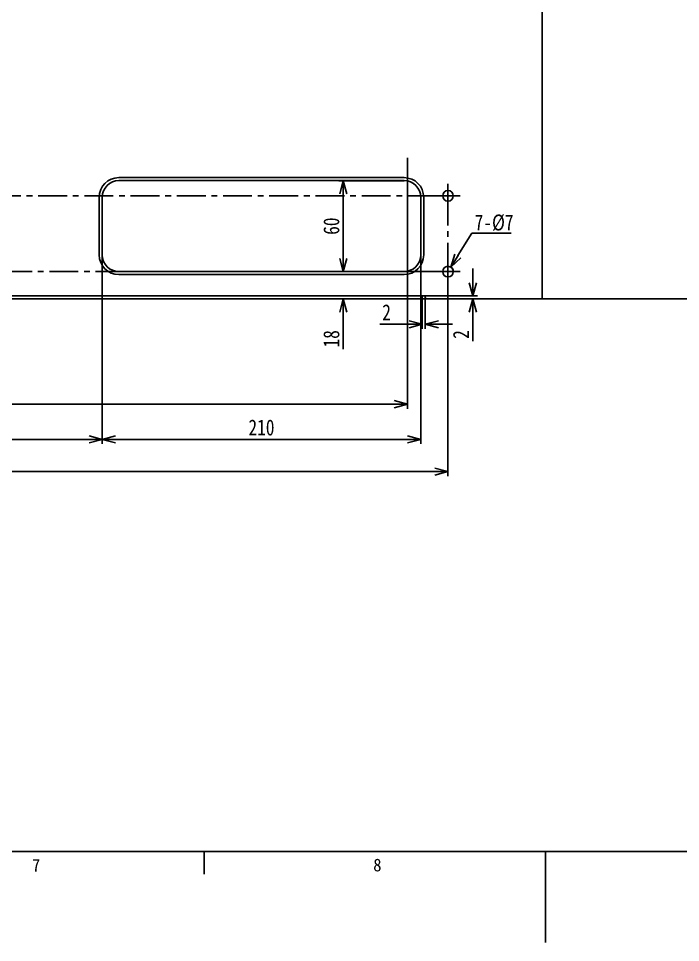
# Model space of a CAD drawing. Header units: millimetres. Extents: x -20 to 1169, y -20 to 821.
# Drawn here: x 458.7 to 604.2, y -20 to 183.2 of the extents above; entities that cross this region are included whole.
import ezdxf

# ---------------------------------------------------------------- set-up
doc = ezdxf.new("R2010")
doc.units = ezdxf.units.MM
doc.header["$LTSCALE"] = 0.2
doc.linetypes.add('CENTER', pattern=[50.8, 31.75, -6.35, 6.35, -6.35])
doc.layers.get('0').update_dxf_attribs({"color": 2})
for name, color, linetype in [('DRIVEN_DIMS', 7, 'Continuous'), ('H7A03856A_DXF_AXIS', 7, 'Continuous'), ('H7A03856A_DXF_CONTINUOUS_LINE', 7, 'Continuous'), ('H7A03856DIM', 7, 'Continuous')]:
    doc.layers.add(name, color=color, linetype=linetype)
doc.styles.add('HANKAKU', font='')
doc.styles.get("Standard").update_dxf_attribs({"font": '', "width": 0.8})
doc.styles.get('HANKAKU').set_extended_font_data('SimSun')
doc.styles.get('Standard').set_extended_font_data('SimSun')
doc.dimstyles.new('DIMSTYLE_1', dxfattribs={"dimtxt": 3.5, "dimasz": 3, "dimexe": 1, "dimexo": 0, "dimgap": 0.875, "dimtad": 1, "dimdec": 1, "dimlfac": 3, "dimdsep": 46, "dimtxsty": 'Standard', "dimblk": 'OPEN', "dimblk1": 'OPEN', "dimblk2": 'OPEN', "dimcen": 0.09, "dimadec": 0, "dimazin": 0, "dimtp": 0.1, "dimtm": 0.1, "dimtfac": 1, "dimtdec": 1, "dimtofl": 0, "dimtmove": 0, "dimatfit": 3, "dimldrblk": 'OPEN', "dimfxl": 1, "dimtolj": 1, "dimarcsym": 0})
doc.dimstyles.new('DIMSTYLE_17', dxfattribs={"dimtxt": 3.5, "dimasz": 3, "dimexe": 1, "dimexo": 0, "dimgap": 0.875, "dimtad": 1, "dimdec": 3, "dimlfac": 3, "dimdsep": 46, "dimtxsty": 'Standard', "dimblk": 'OPEN', "dimblk1": 'OPEN', "dimblk2": 'OPEN', "dimcen": 0.09, "dimadec": 0, "dimazin": 0, "dimtp": 0.01, "dimtm": 0.01, "dimtfac": 1, "dimtdec": 3, "dimtofl": 0, "dimtmove": 0, "dimatfit": 3, "dimldrblk": 'OPEN', "dimfxl": 1, "dimtolj": 1, "dimarcsym": 0})
doc.dimstyles.new('DIMSTYLE_23', dxfattribs={"dimtxt": 3.5, "dimasz": 3, "dimexe": 1, "dimexo": 0, "dimgap": 0.875, "dimtad": 1, "dimdec": 1, "dimlfac": 3, "dimdsep": 46, "dimtxsty": 'Standard', "dimblk": 'OPEN', "dimblk1": 'OPEN', "dimblk2": 'OPEN', "dimcen": 0.09, "dimadec": 0, "dimazin": 0, "dimtol": 1, "dimtp": 0.5, "dimtm": 0.5, "dimtfac": 1, "dimtdec": 1, "dimtofl": 0, "dimtmove": 0, "dimatfit": 3, "dimldrblk": 'OPEN', "dimfxl": 1, "dimtolj": 1, "dimarcsym": 0})
doc.dimstyles.new('DIMSTYLE_4', dxfattribs={"dimtxt": 3.5, "dimasz": 3, "dimexe": 1, "dimexo": 0, "dimtad": 1, "dimdec": 1, "dimlfac": 3, "dimdsep": 46, "dimtxsty": 'Standard', "dimblk": 'OPEN', "dimblk1": 'OPEN', "dimblk2": 'OPEN', "dimcen": 0.09, "dimadec": 0, "dimazin": 0, "dimtp": 0.1, "dimtm": 0.1, "dimtfac": 1, "dimtdec": 1, "dimtofl": 0, "dimtmove": 0, "dimatfit": 2, "dimldrblk": 'OPEN', "dimfxl": 1, "dimtolj": 1, "dimarcsym": 0})

# ---------------------------------------------------------------- blocks, each defined once
blk = doc.blocks.new('_OPEN')
at = {"color": 0}
for p, q in [((0, 0), (-1, 0)), ((-0.966, 0.259), (0, 0)), ((0, 0), (-0.966, -0.259))]:
    blk.add_line(p, q, dxfattribs=at)
blk = doc.blocks.new('*D28')
at = {"layer": 'Defpoints', "color": 0, "transparency": 16777216}
for p in [(341.09, 124.85), (553.09, 124.85), (553.09, 83.53)]:
    blk.add_point(p, dxfattribs=at)
at = {"layer": 'H7A03856DIM', "color": 0, "lineweight": -2, "transparency": 16777216}
for p, q in [((341.09, 124.85), (341.09, 82.53)), ((553.09, 124.85), (553.09, 82.53)), ((344.09, 83.53), (550.09, 83.53))]:
    blk.add_line(p, q, dxfattribs=at)
at = {"layer": 'H7A03856DIM', "color": 0, "lineweight": -2, "transparency": 16777216, "xscale": 3, "yscale": 3, "zscale": 3, "rotation": 180}
blk.add_blockref('_OPEN', (341.09, 83.53), dxfattribs=at)
at = {"layer": 'H7A03856DIM', "color": 0, "lineweight": -2, "transparency": 16777216, "xscale": 3, "yscale": 3, "zscale": 3}
blk.add_blockref('_OPEN', (553.09, 83.53), dxfattribs=at)
at = {"layer": 'H7A03856DIM', "color": 0, "transparency": 16777216, "insert": (447.09, 87.9), "char_height": 3.5, "attachment_point": 2}
blk.add_mtext('\\A1;636', dxfattribs=at)
blk = doc.blocks.new('*D34')
at = {"layer": 'Defpoints', "color": 0, "transparency": 16777216}
for p in [(349.99, 152.55), (544.19, 152.55), (544.19, 98.37)]:
    blk.add_point(p, dxfattribs=at)
at = {"layer": 'H7A03856DIM', "color": 0, "lineweight": -2, "transparency": 16777216}
for p, q in [((349.99, 152.55), (349.99, 97.37)), ((544.19, 152.55), (544.19, 97.37)), ((352.99, 98.37), (541.19, 98.37))]:
    blk.add_line(p, q, dxfattribs=at)
at = {"layer": 'H7A03856DIM', "color": 0, "lineweight": -2, "transparency": 16777216, "xscale": 3, "yscale": 3, "zscale": 3, "rotation": 180}
blk.add_blockref('_OPEN', (349.99, 98.37), dxfattribs=at)
at = {"layer": 'H7A03856DIM', "color": 0, "lineweight": -2, "transparency": 16777216, "xscale": 3, "yscale": 3, "zscale": 3}
blk.add_blockref('_OPEN', (544.19, 98.37), dxfattribs=at)
at = {"layer": 'H7A03856DIM', "color": 0, "transparency": 16777216, "insert": (447.09, 102.99), "char_height": 3.5, "attachment_point": 2}
blk.add_mtext('\\A1;582.6%%p0.3', dxfattribs=at)
blk = doc.blocks.new('*D36')
at = {"layer": 'Defpoints', "color": 0, "transparency": 16777216}
for p in [(553.71, 128.5), (552.48, 126.52)]:
    blk.add_point(p, dxfattribs=at)
at = {"layer": 'H7A03856DIM', "color": 0, "lineweight": -2, "transparency": 16777216}
for p, q in [((555.29, 131.05), (558.33, 135.95)), ((558.33, 135.95), (566.97, 135.95)), ((553, 127.51), (553.18, 127.51)), ((553.09, 127.42), (553.09, 127.6))]:
    blk.add_line(p, q, dxfattribs=at)
at = {"layer": 'H7A03856DIM', "color": 0, "lineweight": -2, "transparency": 16777216, "xscale": 3, "yscale": 3, "zscale": 3, "rotation": 238.1393863957765}
blk.add_blockref('_OPEN', (553.71, 128.5), dxfattribs=at)
at = {"layer": 'H7A03856DIM', "color": 0, "transparency": 16777216, "insert": (558.96, 140.07), "char_height": 3.5, "attachment_point": 1}
blk.add_mtext('\\A1;7-%%c7', dxfattribs=at)
blk = doc.blocks.new('*D191')
at = {"layer": 'Defpoints', "color": 0, "transparency": 16777216}
for p in [(417.09, 131.18), (477.09, 131.18), (477.09, 90.62)]:
    blk.add_point(p, dxfattribs=at)
at = {"layer": 'H7A03856DIM', "color": 0, "lineweight": -2, "transparency": 16777216}
for p, q in [((417.09, 131.18), (417.09, 89.62)), ((477.09, 131.18), (477.09, 89.62)), ((420.09, 90.62), (474.09, 90.62))]:
    blk.add_line(p, q, dxfattribs=at)
at = {"layer": 'H7A03856DIM', "color": 0, "lineweight": -2, "transparency": 16777216, "xscale": 3, "yscale": 3, "zscale": 3, "rotation": 180}
blk.add_blockref('_OPEN', (417.09, 90.62), dxfattribs=at)
at = {"layer": 'H7A03856DIM', "color": 0, "lineweight": -2, "transparency": 16777216, "xscale": 3, "yscale": 3, "zscale": 3}
blk.add_blockref('_OPEN', (477.09, 90.62), dxfattribs=at)
at = {"layer": 'H7A03856DIM', "color": 0, "transparency": 16777216, "insert": (447.44, 95), "char_height": 3.5, "attachment_point": 2}
blk.add_mtext('\\A1;180', dxfattribs=at)
blk = doc.blocks.new('*D192')
at = {"layer": 'Defpoints', "color": 0, "transparency": 16777216}
for p in [(477.09, 131.18), (547.09, 131.18), (547.09, 90.62)]:
    blk.add_point(p, dxfattribs=at)
at = {"layer": 'H7A03856DIM', "color": 0, "lineweight": -2, "transparency": 16777216}
for p, q in [((477.09, 131.18), (477.09, 89.62)), ((547.09, 131.18), (547.09, 89.62)), ((480.09, 90.62), (544.09, 90.62))]:
    blk.add_line(p, q, dxfattribs=at)
at = {"layer": 'H7A03856DIM', "color": 0, "lineweight": -2, "transparency": 16777216, "xscale": 3, "yscale": 3, "zscale": 3, "rotation": 180}
blk.add_blockref('_OPEN', (477.09, 90.62), dxfattribs=at)
at = {"layer": 'H7A03856DIM', "color": 0, "lineweight": -2, "transparency": 16777216, "xscale": 3, "yscale": 3, "zscale": 3}
blk.add_blockref('_OPEN', (547.09, 90.62), dxfattribs=at)
at = {"layer": 'H7A03856DIM', "color": 0, "transparency": 16777216, "insert": (512.09, 95), "char_height": 3.5, "attachment_point": 2}
blk.add_mtext('\\A1;210', dxfattribs=at)
blk = doc.blocks.new('*D194')
at = {"layer": 'Defpoints', "color": 0, "transparency": 16777216}
for p in [(553.09, 127.51), (530.07, 121.51), (547.43, 121.51)]:
    blk.add_point(p, dxfattribs=at)
at = {"layer": 'H7A03856DIM', "color": 0, "lineweight": -2, "transparency": 16777216}
for p, q in [((530.07, 130.51), (530.07, 133.51)), ((553.09, 127.51), (529.07, 127.51)), ((547.43, 121.51), (529.07, 121.51)), ((530.07, 118.51), (530.07, 110.47))]:
    blk.add_line(p, q, dxfattribs=at)
at = {"layer": 'H7A03856DIM', "color": 0, "lineweight": -2, "transparency": 16777216, "xscale": 3, "yscale": 3, "zscale": 3}
for p, rotation in [((530.07, 127.51), 270), ((530.07, 121.51), 90)]:
    blk.add_blockref('_OPEN', p, dxfattribs=dict(at, rotation=rotation))
at = {"layer": 'H7A03856DIM', "color": 0, "transparency": 16777216, "insert": (525.69, 114.64), "char_height": 3.5, "attachment_point": 3, "rotation": 90}
blk.add_mtext('\\A1;18', dxfattribs=at)
blk = doc.blocks.new('*D195')
at = {"layer": 'Defpoints', "color": 0, "transparency": 16777216}
for p in [(530.07, 147.51), (543.43, 147.51), (553.09, 127.51)]:
    blk.add_point(p, dxfattribs=at)
at = {"layer": 'H7A03856DIM', "color": 0, "lineweight": -2, "transparency": 16777216}
for p, q in [((543.43, 147.51), (529.07, 147.51)), ((530.07, 130.51), (530.07, 144.51)), ((553.09, 127.51), (529.07, 127.51))]:
    blk.add_line(p, q, dxfattribs=at)
at = {"layer": 'H7A03856DIM', "color": 0, "lineweight": -2, "transparency": 16777216, "xscale": 3, "yscale": 3, "zscale": 3}
for p, rotation in [((530.07, 147.51), 90), ((530.07, 127.51), 270)]:
    blk.add_blockref('_OPEN', p, dxfattribs=dict(at, rotation=rotation))
at = {"layer": 'H7A03856DIM', "color": 0, "transparency": 16777216, "insert": (525.69, 137.51), "char_height": 3.5, "attachment_point": 2, "rotation": 90}
blk.add_mtext('\\A1;60', dxfattribs=at)
blk = doc.blocks.new('*D291')
at = {"layer": 'Defpoints', "color": 0, "transparency": 16777216}
for p in [(547.43, 121.53), (548.09, 121.85), (547.43, 115.95)]:
    blk.add_point(p, dxfattribs=at)
at = {"layer": 'H7A03856DIM', "color": 0, "lineweight": -2, "transparency": 16777216}
for p, q in [((547.43, 121.53), (547.43, 114.95)), ((548.09, 121.85), (548.09, 114.95)), ((544.43, 115.95), (538.14, 115.95)), ((551.09, 115.95), (554.09, 115.95))]:
    blk.add_line(p, q, dxfattribs=at)
at = {"layer": 'H7A03856DIM', "color": 0, "lineweight": -2, "transparency": 16777216, "xscale": 3, "yscale": 3, "zscale": 3}
blk.add_blockref('_OPEN', (547.43, 115.95), dxfattribs=at)
at = {"layer": 'H7A03856DIM', "color": 0, "lineweight": -2, "transparency": 16777216, "xscale": 3, "yscale": 3, "zscale": 3, "rotation": 180}
blk.add_blockref('_OPEN', (548.09, 115.95), dxfattribs=at)
at = {"layer": 'H7A03856DIM', "color": 0, "transparency": 16777216, "insert": (540.55, 120.33), "char_height": 3.5, "attachment_point": 3}
blk.add_mtext('\\A1;2', dxfattribs=at)
blk = doc.blocks.new('*D292')
at = {"layer": 'Defpoints', "color": 0, "transparency": 16777216}
for p in [(548.09, 122.18), (548.43, 121.51), (558.55, 121.51)]:
    blk.add_point(p, dxfattribs=at)
at = {"layer": 'H7A03856DIM', "color": 0, "lineweight": -2, "transparency": 16777216}
for p, q in [((558.55, 125.18), (558.55, 128.18)), ((548.09, 122.18), (559.55, 122.18)), ((548.43, 121.51), (559.55, 121.51)), ((558.55, 118.51), (558.55, 112.22))]:
    blk.add_line(p, q, dxfattribs=at)
at = {"layer": 'H7A03856DIM', "color": 0, "lineweight": -2, "transparency": 16777216, "xscale": 3, "yscale": 3, "zscale": 3}
for p, rotation in [((558.55, 122.18), 270), ((558.55, 121.51), 90)]:
    blk.add_blockref('_OPEN', p, dxfattribs=dict(at, rotation=rotation))
at = {"layer": 'H7A03856DIM', "color": 0, "transparency": 16777216, "insert": (554.18, 114.64), "char_height": 3.5, "attachment_point": 3, "rotation": 90}
blk.add_mtext('\\A1;2', dxfattribs=at)
blk = doc.blocks.new('*D309')
at = {"layer": 'Defpoints', "color": 0, "transparency": 16777216}
for p in [(568.76, 695.85), (547.43, 121.51), (680.77, 121.51)]:
    blk.add_point(p, dxfattribs=at)
at = {"layer": 'H7A03856DIM', "color": 0, "lineweight": -2, "transparency": 16777216}
for p, q in [((568.76, 695.85), (681.77, 695.85)), ((680.77, 692.85), (680.77, 124.51)), ((547.43, 121.51), (681.77, 121.51))]:
    blk.add_line(p, q, dxfattribs=at)
at = {"layer": 'H7A03856DIM', "color": 0, "lineweight": -2, "transparency": 16777216, "xscale": 3, "yscale": 3, "zscale": 3}
for p, rotation in [((680.77, 695.85), 90), ((680.77, 121.51), 270)]:
    blk.add_blockref('_OPEN', p, dxfattribs=dict(at, rotation=rotation))
at = {"layer": 'H7A03856DIM', "color": 0, "transparency": 16777216, "insert": (676.15, 408.68), "char_height": 3.5, "attachment_point": 2, "rotation": 90}
blk.add_mtext('\\A1;1723±0.5', dxfattribs=at)

msp = doc.modelspace()

# ---------------------------------------------------------------- linework, layer by layer
at = {"color": 114}
msp.add_line((0, 0), (1149, 0), dxfattribs=at)
at = {"color": 2}
for p, q in [((499.5, 0), (499.5, -5)), ((574.5, 0), (574.5, -20.00002))]:
    msp.add_line(p, q, dxfattribs=at)
at = {"layer": 'DRIVEN_DIMS', "color": 4}
msp.add_arc((553.09291, 127.51288), 1.16667, 0, 68.0701285, dxfattribs=at)
at = {"layer": 'H7A03856A_DXF_AXIS', "color": 7, "linetype": 'CENTER'}
for p, q in [((553.09291, 144.17955), (553.09291, 146.84622)), ((341.09291, 144.17955), (550.42625, 144.17955)), ((553.09291, 144.17955), (550.42625, 144.17955)), ((553.09291, 144.17955), (554.98927, 144.17955)), ((553.09291, 144.17955), (553.09291, 141.51288)), ((554.98927, 144.17955), (555.75958, 144.17955)), ((553.09291, 127.51288), (553.09291, 141.51288)), ((553.09291, 127.51288), (342.71073, 127.51288)), ((553.09291, 127.51288), (555.75958, 127.51288)), ((553.09291, 127.51288), (553.09291, 124.84622))]:
    msp.add_line(p, q, dxfattribs=at)
at = {"layer": 'H7A03856A_DXF_CONTINUOUS_LINE', "color": 2}
for p, q in [((573.75958, 694.84622), (573.75958, 121.51288)), ((543.42625, 148.17955), (480.75958, 148.17955)), ((543.42625, 147.51288), (480.75958, 147.51288)), ((476.42625, 143.84622), (476.42625, 131.17955)), ((477.09291, 143.84622), (477.09291, 131.17955)), ((547.09291, 131.17955), (547.09291, 143.84622)), ((547.75958, 131.17955), (547.75958, 143.84622)), ((480.75958, 127.51288), (543.42625, 127.51288)), ((480.75958, 126.84622), (543.42625, 126.84622)), ((346.75958, 122.17955), (547.42625, 122.17955)), ((547.42625, 122.17955), (548.09291, 122.17955)), ((547.42625, 121.51288), (547.42625, 122.17955)), ((548.09291, 121.84622), (548.09291, 122.17955)), ((346.75958, 121.51288), (547.42625, 121.51288)), ((548.42625, 121.51288), (573.75958, 121.51288))]:
    msp.add_line(p, q, dxfattribs=at)
for centre in [(553.09291, 144.17955), (553.09291, 127.51288)]:
    msp.add_circle(centre, 1.16667, dxfattribs=at)
for centre, radius, start, end in [((480.75958, 143.84622), 4.33333, 90, 180), ((480.75958, 143.84622), 3.66667, 90, 180), ((543.42625, 143.84622), 4.33333, 0, 90), ((543.42625, 143.84622), 3.66667, 0, 90), ((480.75958, 131.17955), 4.33333, 180, 270), ((480.75958, 131.17955), 3.66667, 180, 270), ((543.42625, 131.17955), 4.33333, 270, 0), ((543.42625, 131.17955), 3.66667, 270, 0), ((548.42625, 121.84622), 0.33333, 180, 270)]:
    msp.add_arc(centre, radius, start, end, dxfattribs=at)

# ---------------------------------------------------------------- texts
at = {"color": 154, "char_height": 2.8, "attachment_point": 7, "style": 'HANKAKU'}
for s, insert in [('{\\W0.95;7}', (461.665, -4.4)), ('{\\W0.95;8}', (536.665, -4.4))]:
    msp.add_mtext(s, dxfattribs=dict(at, insert=insert))

# ---------------------------------------------------------------- dimensions: what is measured, and where the dimension line sits
at = {"layer": 'H7A03856DIM', "color": 4}
for base, p1, p2, angle, dimstyle, picture, middle in [((680.77444, 121.51288), (568.75958, 695.84622), (547.42625, 121.51288), 270, 'DIMSTYLE_23', '*D309', (680.77444, 408.67955)), ((530.06674, 147.51288), (553.09291, 127.51288), (543.42625, 147.51288), 90, 'DIMSTYLE_1', '*D195', (530.06674, 137.51288)), ((530.06674, 121.51288), (553.09291, 127.51288), (547.42625, 121.51288), 270, 'DIMSTYLE_1', '*D194', (530.06674, 112.98899)), ((558.55143, 121.51288), (548.09291, 122.17955), (548.42625, 121.51288), 270, 'DIMSTYLE_17', '*D292', (558.55143, 113.86788)), ((547.42625, 115.95432), (548.09291, 121.84622), (547.42625, 121.53159), 180, 'DIMSTYLE_17', '*D291', (539.78125, 115.95432))]:
    dim = msp.add_linear_dim(base=base, p1=p1, p2=p2, angle=angle, dimstyle=dimstyle, dxfattribs=at)
    dim.commit()
    dim.dimension.update_dxf_attribs({"geometry": picture, "text_midpoint": middle, "dimtype": 160})
dim = msp.add_linear_dim(base=(544.19291, 98.36525), p1=(349.99291, 152.54622), p2=(544.19291, 152.54622), text='<>%%p0.3', dimstyle='DIMSTYLE_1', dxfattribs=at)
dim.commit()
dim.dimension.update_dxf_attribs({"geometry": '*D34', "text_midpoint": (447.09291, 98.36525), "dimtype": 160})
dim = msp.add_diameter_dim_2p(p1=(552.47708, 126.52199), p2=(553.70875, 128.50377), text='7-%%c<>', dimstyle='DIMSTYLE_4', override={"dimtih": 1, "dimtoh": 1, "dimpost": '<>'}, dxfattribs=at)
dim.commit()
dim.dimension.update_dxf_attribs({"geometry": '*D36', "text_midpoint": (562.96467, 135.94614), "dimtype": 163})
for base, p1, p2, picture, middle in [((477.09291, 90.62071), (417.09291, 131.17955), (477.09291, 131.17955), '*D191', (447.44292, 90.62071)), ((547.09291, 90.62071), (477.09291, 131.17955), (547.09291, 131.17955), '*D192', (512.09293, 90.62071)), ((553.09291, 83.52824), (341.09291, 124.84622), (553.09291, 124.84622), '*D28', (447.09293, 83.52824))]:
    dim = msp.add_linear_dim(base=base, p1=p1, p2=p2, dimstyle='DIMSTYLE_1', dxfattribs=at)
    dim.commit()
    dim.dimension.update_dxf_attribs({"geometry": picture, "text_midpoint": middle, "dimtype": 160})

doc.saveas('drawing.dxf')
